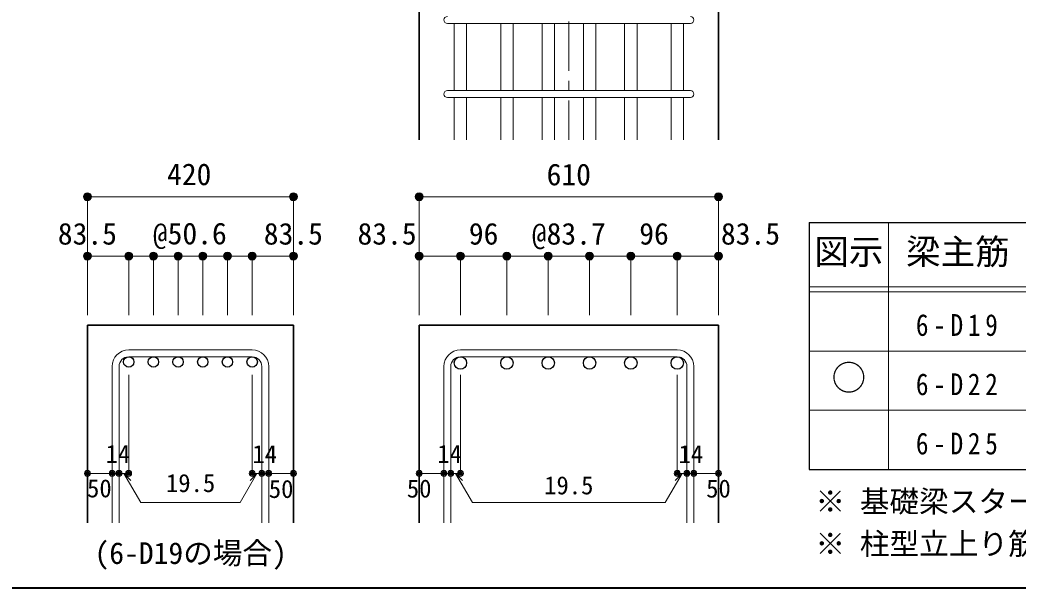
# Model space of a CAD drawing. Units: millimetres at full size, sheet at 1:20; details may follow other scales. Extents: x -3982 to 3969, y -2797 to 2801.
# Drawn here: x -633 to 1388, y -2797 to -1647 of the extents above; entities that cross this region are included whole.
import ezdxf
from ezdxf.enums import TextEntityAlignment as Align

# ---------------------------------------------------------------- set-up
doc = ezdxf.new("R2010")
doc.units = ezdxf.units.MM
doc.header["$LTSCALE"] = 20
doc.header["$PDMODE"] = 32
doc.header["$PDSIZE"] = 12
doc.linetypes.add('CHAIN1', pattern=[8, 5, -1, 1, -1])
for name, color, linetype, lineweight in [('6-1_躯体線', 2, 'Continuous', 35), ('6-5_梁主筋', 7, 'Continuous', 18), ('6-6_S.T.P.', 7, 'Continuous', 18), ('6-7_文字', 7, 'Continuous', 18), ('6-D_寸法', 4, 'Continuous', 9), ('6-E_枠', 7, 'Continuous', 18), ('F-0_枠', 6, 'Continuous', 40)]:
    doc.layers.add(name, color=color, linetype=linetype, lineweight=lineweight)
doc.styles.add('ＭＳ ゴシック', font='')
doc.styles.get('ＭＳ ゴシック').set_extended_font_data('MS Gothic')

msp = doc.modelspace()

# ---------------------------------------------------------------- linework, layer by layer
at = {"layer": '6-1_躯体線'}
for p, q in [((175.29, -1889.67), (175.29, -1489.67)), ((781.29, -1889.67), (781.29, -1489.67)), ((-496.36, -2264.67), (-496.36, -2664.67)), ((-496.36, -2264.67), (-79.36, -2264.67)), ((-79.36, -2264.67), (-79.36, -2664.67)), ((175.29, -2264.67), (175.29, -2664.67)), ((175.29, -2264.67), (781.29, -2264.67)), ((781.29, -2264.67), (781.29, -2664.67))]:
    msp.add_line(p, q, dxfattribs=at)
at = {"layer": '6-5_梁主筋'}
for p, q in [((246.29, -1653.67), (246.29, -1789.67)), ((271.29, -1653.67), (271.29, -1789.67)), ((340.29, -1653.67), (340.29, -1789.67)), ((365.29, -1653.67), (365.29, -1789.67)), ((423.96, -1653.67), (423.96, -1789.67)), ((448.96, -1653.67), (448.96, -1789.67)), ((507.62, -1653.67), (507.62, -1789.67)), ((532.62, -1653.67), (532.62, -1789.67)), ((591.29, -1653.67), (591.29, -1789.67)), ((616.29, -1653.67), (616.29, -1789.67)), ((685.29, -1653.67), (685.29, -1789.67)), ((710.29, -1653.67), (710.29, -1789.67)), ((246.29, -1803.67), (246.29, -1889.67)), ((271.29, -1803.67), (271.29, -1889.67)), ((340.29, -1803.67), (340.29, -1889.67)), ((365.29, -1803.67), (365.29, -1889.67)), ((423.96, -1803.67), (423.96, -1889.67)), ((448.96, -1803.67), (448.96, -1889.67)), ((507.62, -1803.67), (507.62, -1889.67)), ((532.62, -1803.67), (532.62, -1889.67)), ((591.29, -1803.67), (591.29, -1889.67)), ((616.29, -1803.67), (616.29, -1889.67)), ((685.29, -1803.67), (685.29, -1889.67)), ((710.29, -1803.67), (710.29, -1889.67))]:
    msp.add_line(p, q, dxfattribs=at)
at = {"layer": '6-5_梁主筋', "color": 4, "lineweight": 9}
for p, q in [((258.79, -2124.67), (352.79, -2124.67)), ((603.79, -2124.67), (697.79, -2124.67))]:
    msp.add_line(p, q, dxfattribs=at)
at = {"layer": '6-5_梁主筋', "color": 3, "lineweight": 25}
for centre, radius in [((-412.86, -2339.17), 10.5), ((-362.86, -2339.17), 10.5), ((-312.86, -2339.17), 10.5), ((-262.86, -2339.17), 10.5), ((-212.86, -2339.17), 10.5), ((-162.86, -2339.17), 10.5), ((258.79, -2341.17), 12.5), ((352.79, -2341.17), 12.5), ((436.46, -2341.17), 12.5), ((520.12, -2341.17), 12.5), ((603.79, -2341.17), 12.5), ((697.79, -2341.17), 12.5)]:
    msp.add_circle(centre, radius, dxfattribs=at)
at = {"layer": '6-5_梁主筋'}
for p in [(258.79, -2124.67), (352.79, -2124.67), (603.79, -2124.67), (697.79, -2124.67)]:
    msp.add_point(p, dxfattribs=at)
at = {"layer": '6-6_S.T.P.'}
for p, q in [((232.29, -1653.67), (723.9, -1653.67)), ((232.29, -1789.67), (723.9, -1789.67)), ((232.29, -1803.67), (723.9, -1803.67)), ((-162.86, -2314.67), (-412.86, -2314.67)), ((697.79, -2314.67), (258.79, -2314.67)), ((-162.86, -2328.67), (-412.86, -2328.67)), ((697.79, -2328.67), (258.79, -2328.67)), ((-446.36, -2348.17), (-446.36, -2664.67)), ((-432.36, -2348.17), (-432.36, -2664.67)), ((-143.36, -2348.17), (-143.36, -2664.67)), ((-129.36, -2348.17), (-129.36, -2664.67)), ((225.29, -2348.17), (225.29, -2664.67)), ((239.29, -2348.17), (239.29, -2664.67)), ((717.29, -2348.17), (717.29, -2664.67)), ((731.29, -2348.17), (731.29, -2664.67))]:
    msp.add_line(p, q, dxfattribs=at)
for centre, radius, start, end in [((232.29, -1646.67), 7, 90, 270), ((724.29, -1646.67), 7, 270, 90), ((232.29, -1796.67), 7, 90, 270), ((724.29, -1796.67), 7, 270, 90), ((-412.86, -2348.17), 33.5, 90, 180), ((-162.86, -2348.17), 33.5, 0, 90), ((258.79, -2348.17), 33.5, 90, 180), ((697.79, -2348.17), 33.5, 0, 90), ((-412.86, -2348.17), 19.5, 90, 180), ((-162.86, -2348.17), 19.5, 0, 90), ((258.79, -2348.17), 19.5, 90, 180), ((697.79, -2348.17), 19.5, 0, 90)]:
    msp.add_arc(centre, radius, start, end, dxfattribs=at)
at = {"layer": '6-D_寸法', "linetype": 'CHAIN1'}
msp.add_line((478.29, -689.67), (478.29, -1889.67), dxfattribs=at)
at = {"layer": '6-D_寸法'}
for p, q in [((-496.36, -2004.67), (-79.36, -2004.67)), ((-79.36, -2004.67), (-79.36, -2124.67)), ((175.29, -2004.67), (175.29, -2124.67)), ((175.29, -2004.67), (781.29, -2004.67)), ((781.29, -2004.67), (781.29, -2124.67)), ((-496.36, -2124.67), (-496.36, -2244.67)), ((-412.86, -2124.67), (-412.86, -2244.67)), ((-362.86, -2124.67), (-362.86, -2244.67)), ((-312.86, -2124.67), (-312.86, -2244.67)), ((-262.86, -2124.67), (-262.86, -2244.67)), ((-212.86, -2124.67), (-212.86, -2244.67)), ((-162.86, -2124.67), (-162.86, -2244.67)), ((-79.36, -2124.67), (-79.36, -2244.67)), ((175.29, -2124.67), (175.29, -2244.67)), ((175.29, -2124.67), (258.79, -2124.67)), ((258.79, -2124.67), (258.79, -2244.67)), ((352.79, -2124.67), (352.79, -2244.67)), ((352.79, -2124.67), (436.46, -2124.67)), ((436.46, -2124.67), (436.46, -2244.67)), ((436.46, -2124.67), (520.12, -2124.67)), ((520.12, -2124.67), (520.12, -2244.67)), ((520.12, -2124.67), (603.79, -2124.67)), ((603.79, -2124.67), (603.79, -2244.67)), ((697.79, -2124.67), (697.79, -2244.67)), ((697.79, -2124.67), (781.29, -2124.67)), ((781.29, -2124.67), (781.29, -2244.67)), ((-412.86, -2564.67), (-412.86, -2365.34)), ((-162.86, -2564.67), (-162.86, -2365.34)), ((258.79, -2564.67), (258.79, -2365.34)), ((697.79, -2564.67), (697.79, -2365.34)), ((-496.36, -2564.67), (-446.36, -2564.67)), ((-446.36, -2564.67), (-412.86, -2564.67)), ((-422.61, -2564.67), (-408.46, -2578.81)), ((-422.61, -2564.67), (-388.38, -2623.95)), ((-153.11, -2564.67), (-187.33, -2623.95)), ((-153.11, -2564.67), (-167.25, -2578.81)), ((-162.86, -2564.67), (-79.36, -2564.67)), ((-143.36, -2564.67), (-129.36, -2564.67)), ((175.29, -2564.67), (225.29, -2564.67)), ((225.29, -2564.67), (258.79, -2564.67)), ((249.04, -2564.67), (263.18, -2578.81)), ((249.04, -2564.67), (283.26, -2623.95)), ((707.54, -2564.67), (673.32, -2623.95)), ((707.54, -2564.67), (693.4, -2578.81)), ((697.79, -2564.67), (781.29, -2564.67)), ((717.29, -2564.67), (731.29, -2564.67)), ((-388.38, -2623.95), (-187.33, -2623.95)), ((283.26, -2623.95), (673.32, -2623.95))]:
    msp.add_line(p, q, dxfattribs=at)
for points in [[(-496.36, -2004.67), (-496.36, -2124.67), (-412.86, -2124.67)], [(-412.86, -2124.67), (-220.86, -2124.67), (-79.36, -2124.67)]]:
    msp.add_lwpolyline(points, dxfattribs=at)
for centre, radius in [((-496.36, -2004.67), 8), ((-496.36, -2004.67), 7.2), ((-496.36, -2004.67), 6.4), ((-496.36, -2004.67), 5.6), ((-496.36, -2004.67), 4.8), ((-79.36, -2004.67), 8), ((-79.36, -2004.67), 7.2), ((-79.36, -2004.67), 6.4), ((-79.36, -2004.67), 5.6), ((-79.36, -2004.67), 4.8), ((175.29, -2004.67), 8), ((175.29, -2004.67), 7.2), ((175.29, -2004.67), 6.4), ((175.29, -2004.67), 5.6), ((175.29, -2004.67), 4.8), ((781.29, -2004.67), 8), ((781.29, -2004.67), 7.2), ((781.29, -2004.67), 6.4), ((781.29, -2004.67), 5.6), ((781.29, -2004.67), 4.8), ((-496.36, -2004.67), 4), ((-496.36, -2004.67), 3.2), ((-496.36, -2004.67), 2.4), ((-496.36, -2004.67), 1.6), ((-496.36, -2004.67), 0.8), ((-79.36, -2004.67), 4), ((-79.36, -2004.67), 3.2), ((-79.36, -2004.67), 2.4), ((-79.36, -2004.67), 1.6), ((-79.36, -2004.67), 0.8), ((175.29, -2004.67), 4), ((175.29, -2004.67), 3.2), ((175.29, -2004.67), 2.4), ((175.29, -2004.67), 1.6), ((175.29, -2004.67), 0.8), ((781.29, -2004.67), 4), ((781.29, -2004.67), 3.2), ((781.29, -2004.67), 2.4), ((781.29, -2004.67), 1.6), ((781.29, -2004.67), 0.8), ((-496.36, -2124.67), 8), ((-496.36, -2124.67), 7.2), ((-496.36, -2124.67), 6.4), ((-496.36, -2124.67), 5.6), ((-496.36, -2124.67), 4.8), ((-496.36, -2124.67), 4), ((-496.36, -2124.67), 3.2), ((-412.86, -2124.67), 8), ((-412.86, -2124.67), 7.2), ((-412.86, -2124.67), 6.4), ((-412.86, -2124.67), 5.6), ((-412.86, -2124.67), 4.8), ((-412.86, -2124.67), 4), ((-412.86, -2124.67), 3.2), ((-362.86, -2124.67), 8), ((-362.86, -2124.67), 7.2), ((-362.86, -2124.67), 6.4), ((-362.86, -2124.67), 5.6), ((-362.86, -2124.67), 4.8), ((-362.86, -2124.67), 4), ((-362.86, -2124.67), 3.2), ((-312.86, -2124.67), 8), ((-312.86, -2124.67), 7.2), ((-312.86, -2124.67), 6.4), ((-312.86, -2124.67), 5.6), ((-312.86, -2124.67), 4.8), ((-312.86, -2124.67), 4), ((-312.86, -2124.67), 3.2), ((-262.86, -2124.67), 8), ((-262.86, -2124.67), 7.2), ((-262.86, -2124.67), 6.4), ((-262.86, -2124.67), 5.6), ((-262.86, -2124.67), 4.8), ((-262.86, -2124.67), 4), ((-262.86, -2124.67), 3.2), ((-212.86, -2124.67), 8), ((-212.86, -2124.67), 7.2), ((-212.86, -2124.67), 6.4), ((-212.86, -2124.67), 5.6), ((-212.86, -2124.67), 4.8), ((-212.86, -2124.67), 4), ((-212.86, -2124.67), 3.2), ((-162.86, -2124.67), 8), ((-162.86, -2124.67), 7.2), ((-162.86, -2124.67), 6.4), ((-162.86, -2124.67), 5.6), ((-162.86, -2124.67), 4.8), ((-162.86, -2124.67), 4), ((-162.86, -2124.67), 3.2), ((-79.36, -2124.67), 8), ((-79.36, -2124.67), 7.2), ((-79.36, -2124.67), 6.4), ((-79.36, -2124.67), 5.6), ((-79.36, -2124.67), 4.8), ((-79.36, -2124.67), 4), ((-79.36, -2124.67), 3.2), ((175.29, -2124.67), 8), ((175.29, -2124.67), 7.2), ((175.29, -2124.67), 6.4), ((175.29, -2124.67), 5.6), ((175.29, -2124.67), 4.8), ((175.29, -2124.67), 4), ((175.29, -2124.67), 3.2), ((258.79, -2124.67), 8), ((258.79, -2124.67), 7.2), ((258.79, -2124.67), 6.4), ((258.79, -2124.67), 5.6), ((258.79, -2124.67), 4.8), ((258.79, -2124.67), 4), ((258.79, -2124.67), 3.2), ((352.79, -2124.67), 8), ((352.79, -2124.67), 7.2), ((352.79, -2124.67), 6.4), ((352.79, -2124.67), 5.6), ((352.79, -2124.67), 4.8), ((352.79, -2124.67), 4), ((352.79, -2124.67), 3.2), ((436.46, -2124.67), 8), ((436.46, -2124.67), 7.2), ((436.46, -2124.67), 6.4), ((436.46, -2124.67), 5.6), ((436.46, -2124.67), 4.8), ((436.46, -2124.67), 4), ((436.46, -2124.67), 3.2), ((520.12, -2124.67), 8), ((520.12, -2124.67), 7.2), ((520.12, -2124.67), 6.4), ((520.12, -2124.67), 5.6), ((520.12, -2124.67), 4.8), ((520.12, -2124.67), 4), ((520.12, -2124.67), 3.2), ((603.79, -2124.67), 8), ((603.79, -2124.67), 7.2), ((603.79, -2124.67), 6.4), ((603.79, -2124.67), 5.6), ((603.79, -2124.67), 4.8), ((603.79, -2124.67), 4), ((603.79, -2124.67), 3.2), ((697.79, -2124.67), 8), ((697.79, -2124.67), 7.2), ((697.79, -2124.67), 6.4), ((697.79, -2124.67), 5.6), ((697.79, -2124.67), 4.8), ((697.79, -2124.67), 4), ((697.79, -2124.67), 3.2), ((781.29, -2124.67), 8), ((781.29, -2124.67), 7.2), ((781.29, -2124.67), 6.4), ((781.29, -2124.67), 5.6), ((781.29, -2124.67), 4.8), ((781.29, -2124.67), 4), ((781.29, -2124.67), 3.2), ((-496.36, -2124.67), 2.4), ((-496.36, -2124.67), 1.6), ((-496.36, -2124.67), 0.8), ((-412.86, -2124.67), 2.4), ((-412.86, -2124.67), 1.6), ((-412.86, -2124.67), 0.8), ((-362.86, -2124.67), 2.4), ((-362.86, -2124.67), 1.6), ((-362.86, -2124.67), 0.8), ((-312.86, -2124.67), 2.4), ((-312.86, -2124.67), 1.6), ((-312.86, -2124.67), 0.8), ((-262.86, -2124.67), 2.4), ((-262.86, -2124.67), 1.6), ((-262.86, -2124.67), 0.8), ((-212.86, -2124.67), 2.4), ((-212.86, -2124.67), 1.6), ((-212.86, -2124.67), 0.8), ((-162.86, -2124.67), 2.4), ((-162.86, -2124.67), 1.6), ((-162.86, -2124.67), 0.8), ((-79.36, -2124.67), 2.4), ((-79.36, -2124.67), 1.6), ((-79.36, -2124.67), 0.8), ((175.29, -2124.67), 2.4), ((175.29, -2124.67), 1.6), ((175.29, -2124.67), 0.8), ((258.79, -2124.67), 2.4), ((258.79, -2124.67), 1.6), ((258.79, -2124.67), 0.8), ((352.79, -2124.67), 2.4), ((352.79, -2124.67), 1.6), ((352.79, -2124.67), 0.8), ((436.46, -2124.67), 2.4), ((436.46, -2124.67), 1.6), ((436.46, -2124.67), 0.8), ((520.12, -2124.67), 2.4), ((520.12, -2124.67), 1.6), ((520.12, -2124.67), 0.8), ((603.79, -2124.67), 2.4), ((603.79, -2124.67), 1.6), ((603.79, -2124.67), 0.8), ((697.79, -2124.67), 2.4), ((697.79, -2124.67), 1.6), ((697.79, -2124.67), 0.8), ((781.29, -2124.67), 2.4), ((781.29, -2124.67), 1.6), ((781.29, -2124.67), 0.8), ((-496.36, -2564.67), 4), ((-496.36, -2564.67), 3.6), ((-496.36, -2564.67), 3.2), ((-496.36, -2564.67), 2.8), ((-496.36, -2564.67), 2.4), ((-496.36, -2564.67), 2), ((-496.36, -2564.67), 1.6), ((-496.36, -2564.67), 1.2), ((-496.36, -2564.67), 0.8), ((-496.36, -2564.67), 0.4), ((-446.36, -2564.67), 4), ((-446.36, -2564.67), 3.6), ((-446.36, -2564.67), 3.2), ((-446.36, -2564.67), 2.8), ((-446.36, -2564.67), 2.4), ((-446.36, -2564.67), 2), ((-446.36, -2564.67), 1.6), ((-446.36, -2564.67), 1.2), ((-446.36, -2564.67), 0.8), ((-446.36, -2564.67), 0.4), ((-432.36, -2564.67), 4), ((-432.36, -2564.67), 3.6), ((-432.36, -2564.67), 3.2), ((-432.36, -2564.67), 2.8), ((-432.36, -2564.67), 2.4), ((-432.36, -2564.67), 2), ((-432.36, -2564.67), 1.6), ((-432.36, -2564.67), 1.2), ((-432.36, -2564.67), 0.8), ((-432.36, -2564.67), 0.4), ((-412.86, -2564.67), 4), ((-412.86, -2564.67), 3.6), ((-412.86, -2564.67), 3.2), ((-412.86, -2564.67), 2.8), ((-412.86, -2564.67), 2.4), ((-412.86, -2564.67), 2), ((-412.86, -2564.67), 1.6), ((-412.86, -2564.67), 1.2), ((-412.86, -2564.67), 0.8), ((-412.86, -2564.67), 0.4), ((-162.86, -2564.67), 4), ((-162.86, -2564.67), 3.6), ((-162.86, -2564.67), 3.2), ((-162.86, -2564.67), 2.8), ((-162.86, -2564.67), 2.4), ((-162.86, -2564.67), 2), ((-162.86, -2564.67), 1.6), ((-162.86, -2564.67), 1.2), ((-162.86, -2564.67), 0.8), ((-162.86, -2564.67), 0.4), ((-143.36, -2564.67), 4), ((-143.36, -2564.67), 3.6), ((-143.36, -2564.67), 3.2), ((-143.36, -2564.67), 2.8), ((-143.36, -2564.67), 2.4), ((-143.36, -2564.67), 2), ((-143.36, -2564.67), 1.6), ((-143.36, -2564.67), 1.2), ((-143.36, -2564.67), 0.8), ((-143.36, -2564.67), 0.4), ((-129.36, -2564.67), 4), ((-129.36, -2564.67), 3.6), ((-129.36, -2564.67), 3.2), ((-129.36, -2564.67), 2.8), ((-129.36, -2564.67), 2.4), ((-129.36, -2564.67), 2), ((-129.36, -2564.67), 1.6), ((-129.36, -2564.67), 1.2), ((-129.36, -2564.67), 0.8), ((-129.36, -2564.67), 0.4), ((-79.36, -2564.67), 4), ((-79.36, -2564.67), 3.6), ((-79.36, -2564.67), 3.2), ((-79.36, -2564.67), 2.8), ((-79.36, -2564.67), 2.4), ((-79.36, -2564.67), 2), ((-79.36, -2564.67), 1.6), ((-79.36, -2564.67), 1.2), ((-79.36, -2564.67), 0.8), ((-79.36, -2564.67), 0.4), ((175.29, -2564.67), 4), ((175.29, -2564.67), 3.6), ((175.29, -2564.67), 3.2), ((175.29, -2564.67), 2.8), ((175.29, -2564.67), 2.4), ((175.29, -2564.67), 2), ((175.29, -2564.67), 1.6), ((175.29, -2564.67), 1.2), ((175.29, -2564.67), 0.8), ((175.29, -2564.67), 0.4), ((225.29, -2564.67), 4), ((225.29, -2564.67), 3.6), ((225.29, -2564.67), 3.2), ((225.29, -2564.67), 2.8), ((225.29, -2564.67), 2.4), ((225.29, -2564.67), 2), ((225.29, -2564.67), 1.6), ((225.29, -2564.67), 1.2), ((225.29, -2564.67), 0.8), ((225.29, -2564.67), 0.4), ((239.29, -2564.67), 4), ((239.29, -2564.67), 3.6), ((239.29, -2564.67), 3.2), ((239.29, -2564.67), 2.8), ((239.29, -2564.67), 2.4), ((239.29, -2564.67), 2), ((239.29, -2564.67), 1.6), ((239.29, -2564.67), 1.2), ((239.29, -2564.67), 0.8), ((239.29, -2564.67), 0.4), ((258.79, -2564.67), 4), ((258.79, -2564.67), 3.6), ((258.79, -2564.67), 3.2), ((258.79, -2564.67), 2.8), ((258.79, -2564.67), 2.4), ((258.79, -2564.67), 2), ((258.79, -2564.67), 1.6), ((258.79, -2564.67), 1.2), ((258.79, -2564.67), 0.8), ((258.79, -2564.67), 0.4), ((697.79, -2564.67), 4), ((697.79, -2564.67), 3.6), ((697.79, -2564.67), 3.2), ((697.79, -2564.67), 2.8), ((697.79, -2564.67), 2.4), ((697.79, -2564.67), 2), ((697.79, -2564.67), 1.6), ((697.79, -2564.67), 1.2), ((697.79, -2564.67), 0.8), ((697.79, -2564.67), 0.4), ((717.29, -2564.67), 4), ((717.29, -2564.67), 3.6), ((717.29, -2564.67), 3.2), ((717.29, -2564.67), 2.8), ((717.29, -2564.67), 2.4), ((717.29, -2564.67), 2), ((717.29, -2564.67), 1.6), ((717.29, -2564.67), 1.2), ((717.29, -2564.67), 0.8), ((717.29, -2564.67), 0.4), ((731.29, -2564.67), 4), ((731.29, -2564.67), 3.6), ((731.29, -2564.67), 3.2), ((731.29, -2564.67), 2.8), ((731.29, -2564.67), 2.4), ((731.29, -2564.67), 2), ((731.29, -2564.67), 1.6), ((731.29, -2564.67), 1.2), ((731.29, -2564.67), 0.8), ((731.29, -2564.67), 0.4), ((781.29, -2564.67), 4), ((781.29, -2564.67), 3.6), ((781.29, -2564.67), 3.2), ((781.29, -2564.67), 2.8), ((781.29, -2564.67), 2.4), ((781.29, -2564.67), 2), ((781.29, -2564.67), 1.6), ((781.29, -2564.67), 1.2), ((781.29, -2564.67), 0.8), ((781.29, -2564.67), 0.4)]:
    msp.add_circle(centre, radius, dxfattribs=at)
at = {"layer": '6-D_寸法', "color": 7}
for p in [(-496.36, -2004.67), (-79.36, -2004.67), (175.29, -2004.67), (781.29, -2004.67), (-496.36, -2124.67), (-412.86, -2124.67), (-362.86, -2124.67), (-312.86, -2124.67), (-262.86, -2124.67), (-212.86, -2124.67), (-162.86, -2124.67), (-79.36, -2124.67), (175.29, -2124.67), (258.79, -2124.67), (352.79, -2124.67), (436.46, -2124.67), (520.12, -2124.67), (603.79, -2124.67), (697.79, -2124.67), (781.29, -2124.67), (-496.36, -2564.67), (-446.36, -2564.67), (-432.36, -2564.67), (-412.86, -2564.67), (-162.86, -2564.67), (-143.36, -2564.67), (-129.36, -2564.67), (-79.36, -2564.67), (175.29, -2564.67), (225.29, -2564.67), (239.29, -2564.67), (258.79, -2564.67), (697.79, -2564.67), (717.29, -2564.67), (731.29, -2564.67), (781.29, -2564.67)]:
    msp.add_point(p, dxfattribs=at)
at = {"layer": '6-E_枠', "color": 3, "lineweight": 25}
for p, q in [((965.14, -2056.95), (965.14, -2556.95)), ((965.14, -2056.95), (2406.83, -2056.95)), ((965.14, -2556.95), (2406.83, -2556.95))]:
    msp.add_line(p, q, dxfattribs=at)
at = {"layer": '6-E_枠'}
for p, q in [((1125.14, -2056.95), (1125.14, -2556.95)), ((965.14, -2186.95), (2406.83, -2186.95)), ((965.14, -2196.95), (2406.83, -2196.95)), ((965.14, -2316.95), (2406.83, -2316.95)), ((965.14, -2436.95), (2406.83, -2436.95))]:
    msp.add_line(p, q, dxfattribs=at)
at = {"layer": 'F-0_枠'}
msp.add_line((3969.4, -2796.83), (-3981.92, -2796.83), dxfattribs=at)

# ---------------------------------------------------------------- texts
at = {"layer": '6-5_梁主筋', "color": 4, "style": 'ＭＳ ゴシック'}
for p in [(275.79, -2114.67), (620.79, -2114.67)]:
    msp.add_text('96', height=43.99, dxfattribs=at).set_placement(p, align=Align.BOTTOM_LEFT)
at = {"layer": '6-7_文字', "color": 2, "style": 'ＭＳ ゴシック'}
for s, p in [('図示', (975.14, -2156.95)), ('梁主筋', (1160.98, -2156.95)), ('○', (1010.14, -2411.95))]:
    msp.add_text(s, height=51.32, dxfattribs=at).set_placement(p, align=Align.BOTTOM_LEFT)
at = {"layer": '6-7_文字', "style": 'ＭＳ ゴシック'}
for s, p in [('※ 基礎梁スターラップ     D13 @100', (977.51, -2656.67)), ('※ 柱型立上り筋●は引張側領域時', (977.51, -2742.34)), ('(6-D19の場合)', (-482.08, -2761.32))]:
    msp.add_text(s, height=43.99, dxfattribs=at).set_placement(p, align=Align.BOTTOM_LEFT)
at = {"layer": '6-7_文字', "char_height": 43.99, "attachment_point": 7, "style": 'ＭＳ ゴシック'}
for s, insert in [('\\T1.38;\\W0.85;6-D19', (1180.98, -2286.95)), ('\\T1.38;\\W0.85;6-D22', (1180.98, -2406.95)), ('\\T1.38;\\W0.85;6-D25', (1180.98, -2526.95))]:
    msp.add_mtext(s, dxfattribs=dict(at, insert=insert))
at = {"layer": '6-D_寸法', "style": 'ＭＳ ゴシック'}
for s, height, p in [('420', 43.99, (-335.25, -1994.35)), ('610', 43.99, (433.29, -1994.67)), ('83.5', 43.99, (-556.36, -2114.67)), ('@50.6', 43.99, (-363.94, -2114.19)), ('83.5', 43.99, (-139.36, -2114.67)), ('83.5', 43.99, (50.37, -2114.67)), ('@83.7', 43.99, (403.29, -2114.67)), ('83.5', 43.99, (786.21, -2114.67)), ('14', 36.66, (-459.67, -2554.6)), ('14', 36.66, (-162.36, -2554.89)), ('14', 36.66, (211.98, -2554.6)), ('14', 36.66, (700.39, -2554.94)), ('50', 36.66, (-497.18, -2624.24)), ('19.5', 36.66, (-337.42, -2613.54)), ('50', 36.66, (-129.19, -2625.45)), ('50', 36.66, (150.29, -2624.67)), ('19.5', 36.66, (428.29, -2618.14)), ('50', 36.66, (756.29, -2624.67))]:
    msp.add_text(s, height=height, dxfattribs=at).set_placement(p, align=Align.BOTTOM_LEFT)

doc.saveas('drawing.dxf')
